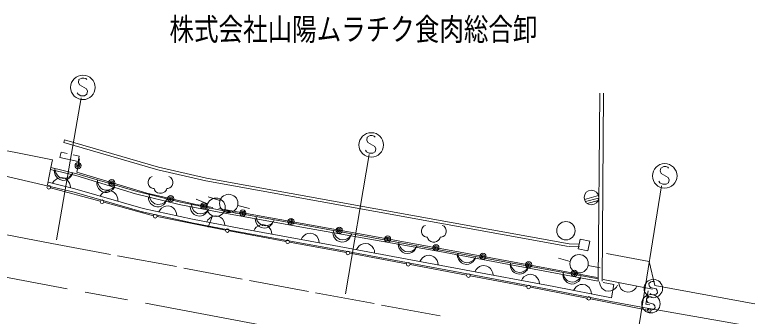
# Model space of a CAD drawing. Units: millimetres, scale not verified. Extents: x 40000 to 680000, y 20000 to 380000.
# Drawn here: x 102538 to 162270, y 297299 to 321927 of the extents above; entities that cross this region are included whole.
import ezdxf
from ezdxf.enums import TextEntityAlignment as Align

# ---------------------------------------------------------------- set-up
doc = ezdxf.new("R2010")
doc.units = ezdxf.units.MM
doc.header["$LTSCALE"] = 1000
doc.linetypes.add('CHAIN', pattern=[18.5, 12, -1.5, 3.5, -1.5])
for name, color, linetype, lineweight in [('M-BGD', 7, 'Continuous', 13), ('M-BGD-EXST', 7, 'Continuous', 13), ('M-BMK', 2, 'CHAIN', 13), ('M-STR-STRC', 7, 'Continuous', 13)]:
    doc.layers.add(name, color=color, linetype=linetype, lineweight=lineweight)
doc.layers.add('M-BMK-HTXT', color=7, linetype='Continuous')
doc.styles.add('ＭＳ ゴシック', font='')
doc.styles.get('ＭＳ ゴシック').set_extended_font_data('MS Gothic')

msp = doc.modelspace()

# ---------------------------------------------------------------- linework, layer by layer
at = {"layer": 'M-BGD'}
for p, q in [((150233, 315509), (150118, 300179)), ((150553, 315507), (150438, 300176)), ((106605, 311713), (106544, 311502)), ((114213, 309259), (106544, 311502)), ((114268, 309472), (106605, 311713)), ((100649, 311028), (102630, 310680)), ((102630, 310680), (105625, 310064)), ((106328, 310704), (106230, 310255)), ((106328, 310704), (106817, 310597)), ((105501, 309458), (105625, 310064)), ((106230, 310255), (107711, 309931)), ((107809, 310380), (107321, 310487)), ((107822, 310146), (107597, 309062)), ((107711, 309931), (107809, 310380)), ((105212, 308023), (105501, 309458)), ((105501, 309458), (107600, 308937)), ((118169, 308585), (114268, 309472)), ((105191, 307966), (101302, 308843)), ((105468, 309291), (107513, 308793)), ((105761, 309220), (105777, 309031)), ((105777, 309031), (105829, 308863)), ((105822, 309378), (105837, 309189)), ((105829, 308863), (105939, 308682)), ((105837, 309189), (105888, 309022)), ((105888, 309022), (105998, 308840)), ((105998, 308840), (106122, 308716)), ((107053, 308733), (107177, 308857)), ((107118, 308704), (107219, 308865)), ((107177, 308857), (107278, 309017)), ((107597, 309062), (113324, 307360)), ((107600, 308937), (112429, 307520)), ((118125, 308370), (114213, 309259)), ((107455, 307716), (105263, 308257)), ((105732, 308326), (105631, 308166)), ((105856, 308451), (105732, 308326)), ((106037, 308560), (105856, 308451)), ((105939, 308682), (106064, 308559)), ((106204, 308612), (106037, 308560)), ((106064, 308559), (106224, 308458)), ((106122, 308716), (106282, 308615)), ((106394, 308627), (106204, 308612)), ((106224, 308458), (106458, 308402)), ((106282, 308615), (106515, 308557)), ((106627, 308569), (106394, 308627)), ((106458, 308402), (106647, 308417)), ((106515, 308557), (106704, 308572)), ((106787, 308468), (106627, 308569)), ((106647, 308417), (106814, 308469)), ((106704, 308572), (106871, 308623)), ((106911, 308345), (106787, 308468)), ((106814, 308469), (106995, 308580)), ((106871, 308623), (107053, 308733)), ((107021, 308163), (106911, 308345)), ((106995, 308580), (107118, 308704)), ((107513, 308793), (112398, 307314)), ((109237, 308271), (109243, 308081)), ((109295, 308440), (109302, 308250)), ((109302, 308250), (109346, 308081)), ((113466, 308462), (113426, 308302)), ((113426, 308302), (113426, 308142)), ((113586, 308622), (113466, 308462)), ((113746, 308702), (113586, 308622)), ((115266, 308622), (115106, 308702)), ((115386, 308462), (115266, 308622)), ((115426, 308302), (115386, 308462)), ((115426, 308142), (115426, 308302)), ((131946, 305851), (118125, 308370)), ((131986, 306068), (118169, 308585)), ((107384, 307425), (105191, 307966)), ((109515, 306697), (105461, 307801)), ((107072, 307996), (107021, 308163)), ((107087, 307807), (107072, 307996)), ((113025, 306114), (107455, 307716)), ((109243, 308081), (109285, 307912)), ((109285, 307912), (109385, 307725)), ((109346, 308081), (109447, 307895)), ((109385, 307725), (109503, 307595)), ((109447, 307895), (109566, 307766)), ((109566, 307766), (109722, 307658)), ((109722, 307658), (109952, 307590)), ((110142, 307597), (110311, 307641)), ((110311, 307641), (110497, 307743)), ((110434, 307564), (110564, 307681)), ((110497, 307743), (110626, 307862)), ((110564, 307681), (110673, 307836)), ((110626, 307862), (110734, 308018)), ((113426, 308142), (113466, 307982)), ((113466, 307982), (113546, 307862)), ((113546, 307862), (113666, 307782)), ((113666, 307782), (113826, 307742)), ((113826, 307742), (113906, 307742)), ((113906, 307742), (113946, 307622)), ((113946, 307622), (114026, 307502)), ((114866, 307542), (114906, 307622)), ((114906, 307622), (114946, 307742)), ((114946, 307742), (115026, 307742)), ((115026, 307742), (115186, 307782)), ((115186, 307782), (115306, 307862)), ((115306, 307862), (115386, 307982)), ((115386, 307982), (115426, 308142)), ((112942, 305826), (107384, 307425)), ((109503, 307595), (109658, 307486)), ((109627, 307279), (109520, 307122)), ((109755, 307398), (109627, 307279)), ((109658, 307486), (109888, 307416)), ((109941, 307501), (109755, 307398)), ((109888, 307416), (110077, 307421)), ((110110, 307546), (109941, 307501)), ((109952, 307590), (110142, 307597)), ((110077, 307421), (110247, 307464)), ((110299, 307554), (110110, 307546)), ((110247, 307464), (110434, 307564)), ((110530, 307487), (110299, 307554)), ((110686, 307380), (110530, 307487)), ((110806, 307252), (110686, 307380)), ((110908, 307066), (110806, 307252)), ((110953, 306897), (110908, 307066)), ((112398, 307314), (115945, 306443)), ((112429, 307520), (116064, 306621)), ((113324, 307360), (117191, 306458)), ((113443, 307057), (113458, 306868)), ((113518, 307251), (113533, 307062)), ((113533, 307062), (113585, 306894)), ((114026, 307502), (114186, 307382)), ((114186, 307382), (114346, 307342)), ((114346, 307342), (114506, 307342)), ((114506, 307342), (114626, 307382)), ((114626, 307382), (114786, 307462)), ((114786, 307462), (114866, 307542)), ((119278, 306747), (118327, 307057)), ((148981, 306844), (150140, 307155)), ((113858, 305515), (109804, 306618)), ((110961, 306708), (110953, 306897)), ((113458, 306868), (113510, 306701)), ((113510, 306701), (113620, 306520)), ((113585, 306894), (113694, 306713)), ((113620, 306520), (113744, 306396)), ((113694, 306713), (113818, 306589)), ((113818, 306589), (113979, 306488)), ((113979, 306488), (114211, 306430)), ((114211, 306430), (114401, 306445)), ((114401, 306445), (114568, 306497)), ((114568, 306497), (114749, 306606)), ((114675, 306415), (114799, 306539)), ((114749, 306606), (114873, 306730)), ((114799, 306539), (114900, 306699)), ((114873, 306730), (114974, 306890)), ((115945, 306443), (119208, 305814)), ((116064, 306621), (119315, 305979)), ((116954, 306445), (116978, 306257)), ((117191, 306458), (118689, 306173)), ((118265, 306491), (117341, 306875)), ((149077, 306671), (150143, 306957)), ((149220, 306511), (150100, 306747)), ((117040, 305228), (113025, 306114)), ((113744, 306396), (113905, 306295)), ((113905, 306295), (114138, 306238)), ((114138, 306238), (114327, 306253)), ((114398, 305995), (114300, 305833)), ((114327, 306253), (114494, 306305)), ((114518, 306123), (114398, 305995)), ((114494, 306305), (114675, 306415)), ((114697, 306237), (114518, 306123)), ((114863, 306292), (114697, 306237)), ((115051, 306312), (114863, 306292)), ((115286, 306260), (115051, 306312)), ((115448, 306163), (115286, 306260)), ((115575, 306043), (115448, 306163)), ((115690, 305864), (115575, 306043)), ((115745, 305698), (115690, 305864)), ((116840, 306270), (116865, 306082)), ((116865, 306082), (116925, 305918)), ((116925, 305918), (117044, 305742)), ((116978, 306257), (117037, 306092)), ((117037, 306092), (117155, 305916)), ((117155, 305916), (117285, 305799)), ((118038, 305742), (118214, 305860)), ((118214, 305860), (118332, 305990)), ((118220, 305821), (118313, 305986)), ((118332, 305990), (118425, 306155)), ((119179, 306095), (123101, 305396)), ((119315, 305979), (126616, 304662)), ((119674, 305981), (120629, 305685)), ((120721, 306343), (121695, 306115)), ((147700, 302998), (131946, 305851)), ((147739, 303214), (131986, 306068)), ((116979, 304934), (112961, 305821)), ((119731, 304334), (114150, 305446)), ((115765, 305509), (115745, 305698)), ((117044, 305742), (117174, 305625)), ((117174, 305625), (117339, 305532)), ((117285, 305799), (117450, 305705)), ((117339, 305532), (117575, 305487)), ((117450, 305705), (117685, 305659)), ((117575, 305487), (117763, 305512)), ((117685, 305659), (117874, 305683)), ((117763, 305512), (117927, 305572)), ((117874, 305683), (118038, 305742)), ((117927, 305572), (118103, 305691)), ((118103, 305691), (118220, 305821)), ((118411, 305300), (118295, 305170)), ((118678, 305506), (118307, 304578)), ((118587, 305419), (118411, 305300)), ((118751, 305479), (118587, 305419)), ((118939, 305504), (118751, 305479)), ((119175, 305459), (118939, 305504)), ((119341, 305366), (119175, 305459)), ((119208, 305814), (126542, 304470)), ((119471, 305249), (119341, 305366)), ((119590, 305074), (119471, 305249)), ((122137, 305277), (122164, 305089)), ((122228, 305454), (122255, 305266)), ((122255, 305266), (122317, 305102)), ((123101, 305396), (130969, 303979)), ((120780, 304204), (116979, 304934)), ((120837, 304498), (117040, 305228)), ((118295, 305170), (118202, 305004)), ((119650, 304910), (119590, 305074)), ((119675, 304721), (119650, 304910)), ((122164, 305089), (122225, 304926)), ((122225, 304926), (122346, 304751)), ((122412, 304700), (122238, 304579)), ((122317, 305102), (122438, 304928)), ((122346, 304751), (122477, 304635)), ((122576, 304762), (122412, 304700)), ((122438, 304928), (122569, 304813)), ((122477, 304635), (122643, 304544)), ((122569, 304813), (122736, 304722)), ((122764, 304788), (122576, 304762)), ((122736, 304722), (122972, 304679)), ((123000, 304745), (122764, 304788)), ((122972, 304679), (123160, 304707)), ((123166, 304654), (123000, 304745)), ((123160, 304707), (123324, 304768)), ((123298, 304539), (123166, 304654)), ((123231, 304589), (123405, 304709)), ((123324, 304768), (123498, 304889)), ((123405, 304709), (123521, 304841)), ((123498, 304889), (123613, 305021)), ((123521, 304841), (123613, 305007)), ((123613, 305021), (123704, 305188)), ((126616, 304662), (137266, 302716)), ((135876, 304649), (135756, 304489)), ((136036, 304729), (135876, 304649)), ((137556, 304649), (137396, 304729)), ((137676, 304489), (137556, 304649)), ((124646, 303417), (120026, 304278)), ((128512, 302799), (120780, 304204)), ((128566, 303094), (120837, 304498)), ((122122, 304448), (122031, 304281)), ((122238, 304579), (122122, 304448)), ((122643, 304544), (122879, 304501)), ((122879, 304501), (123067, 304527)), ((123067, 304527), (123231, 304589)), ((123418, 304364), (123298, 304539)), ((123480, 304201), (123418, 304364)), ((123507, 304013), (123480, 304201)), ((126440, 304059), (126277, 303998)), ((126628, 304086), (126440, 304059)), ((126542, 304470), (137214, 302588)), ((126864, 304043), (126628, 304086)), ((127031, 303952), (126864, 304043)), ((128471, 304130), (128499, 303942)), ((128541, 304311), (128568, 304123)), ((128568, 304123), (128629, 303959)), ((129925, 303875), (130017, 304041)), ((135756, 304489), (135716, 304329)), ((135716, 304329), (135716, 304169)), ((135716, 304169), (135756, 304009)), ((137716, 304329), (137676, 304489)), ((137676, 304009), (137716, 304169)), ((137716, 304169), (137716, 304329)), ((125987, 303745), (125896, 303579)), ((126102, 303877), (125987, 303745)), ((126277, 303998), (126102, 303877)), ((127162, 303837), (127031, 303952)), ((127283, 303662), (127162, 303837)), ((127345, 303499), (127283, 303662)), ((127372, 303311), (127345, 303499)), ((128499, 303942), (128562, 303779)), ((128562, 303779), (128683, 303605)), ((128629, 303959), (128750, 303785)), ((128683, 303605), (128815, 303490)), ((128750, 303785), (128881, 303669)), ((128815, 303490), (128982, 303400)), ((128881, 303669), (129048, 303578)), ((129048, 303578), (129284, 303535)), ((129284, 303535), (129471, 303561)), ((129406, 303386), (129570, 303449)), ((129471, 303561), (129635, 303623)), ((129570, 303449), (129743, 303570)), ((129635, 303623), (129810, 303743)), ((129743, 303570), (129858, 303702)), ((129810, 303743), (129925, 303875)), ((129858, 303702), (129948, 303869)), ((130969, 303979), (138847, 302538)), ((135756, 304009), (135836, 303889)), ((135836, 303889), (135956, 303809)), ((135956, 303809), (136116, 303769)), ((136116, 303769), (136196, 303769)), ((136196, 303769), (136236, 303649)), ((136236, 303649), (136316, 303529)), ((136316, 303529), (136476, 303409)), ((136916, 303409), (137076, 303489)), ((137076, 303489), (137156, 303569)), ((137156, 303569), (137196, 303649)), ((137196, 303649), (137236, 303769)), ((137236, 303769), (137316, 303769)), ((137316, 303769), (137476, 303809)), ((137476, 303809), (137596, 303889)), ((137596, 303889), (137676, 304009)), ((148635, 303594), (148485, 302808)), ((149428, 303442), (148635, 303594)), ((149277, 302656), (149428, 303442)), ((129560, 302501), (124941, 303362)), ((138905, 301165), (128566, 303094)), ((128982, 303400), (129219, 303358)), ((129219, 303358), (129406, 303386)), ((130505, 302915), (130413, 302749)), ((130621, 303046), (130505, 302915)), ((130796, 303166), (130621, 303046)), ((130960, 303227), (130796, 303166)), ((131148, 303253), (130960, 303227)), ((131384, 303209), (131148, 303253)), ((131550, 303117), (131384, 303209)), ((131681, 303001), (131550, 303117)), ((131801, 302826), (131681, 303001)), ((133807, 303189), (133835, 303001)), ((133835, 303001), (133898, 302838)), ((133866, 303338), (133893, 303150)), ((133893, 303150), (133954, 302986)), ((133954, 302986), (134075, 302812)), ((135135, 302770), (135250, 302902)), ((135194, 302761), (135284, 302928)), ((135250, 302902), (135341, 303068)), ((136476, 303409), (136636, 303369)), ((136636, 303369), (136796, 303369)), ((136796, 303369), (136916, 303409)), ((148578, 302968), (147733, 302994)), ((148585, 303188), (147739, 303214)), ((138850, 300870), (128512, 302799)), ((134475, 301585), (129855, 302446)), ((131862, 302662), (131801, 302826)), ((131888, 302474), (131862, 302662)), ((133898, 302838), (134019, 302664)), ((134019, 302664), (134151, 302549)), ((134075, 302812), (134206, 302696)), ((134151, 302549), (134318, 302459)), ((134206, 302696), (134372, 302605)), ((134318, 302459), (134555, 302417)), ((134372, 302605), (134608, 302562)), ((134555, 302417), (134742, 302445)), ((134608, 302562), (134796, 302588)), ((134742, 302445), (134906, 302508)), ((134796, 302588), (134960, 302650)), ((134906, 302508), (135079, 302629)), ((134960, 302650), (135135, 302770)), ((135079, 302629), (135194, 302761)), ((136130, 302263), (135966, 302202)), ((136318, 302288), (136130, 302263)), ((136553, 302244), (136318, 302288)), ((136719, 302152), (136553, 302244)), ((137214, 302588), (150118, 300179)), ((137266, 302716), (150127, 300350)), ((138627, 302324), (138653, 302136)), ((138672, 302458), (138698, 302270)), ((138698, 302270), (138760, 302106)), ((138847, 302538), (150030, 300478)), ((148485, 302808), (149277, 302656)), ((150796, 302420), (154254, 301783)), ((135675, 301951), (135583, 301785)), ((135791, 302082), (135675, 301951)), ((135966, 302202), (135791, 302082)), ((136850, 302036), (136719, 302152)), ((136970, 301862), (136850, 302036)), ((137031, 301698), (136970, 301862)), ((137057, 301510), (137031, 301698)), ((138653, 302136), (138714, 301972)), ((138714, 301972), (138834, 301797)), ((138760, 302106), (138880, 301931)), ((138834, 301797), (138965, 301681)), ((138880, 301931), (139011, 301816)), ((138965, 301681), (139131, 301589)), ((139011, 301816), (139177, 301724)), ((139177, 301724), (139413, 301681)), ((139413, 301681), (139601, 301707)), ((139601, 301707), (139765, 301768)), ((139719, 301632), (139894, 301752)), ((139765, 301768), (139940, 301889)), ((139894, 301752), (140010, 301883)), ((139940, 301889), (140055, 302020)), ((140010, 301883), (140102, 302049)), ((140055, 302020), (140147, 302186)), ((142959, 301669), (142985, 301481)), ((147830, 301787), (146865, 302046)), ((154254, 301783), (154735, 299824)), ((139381, 300657), (134770, 301530)), ((146481, 299736), (138905, 301165)), ((139131, 301589), (139367, 301545)), ((139367, 301545), (139555, 301571)), ((139555, 301571), (139719, 301632)), ((140154, 301112), (140062, 300947)), ((140270, 301243), (140154, 301112)), ((140446, 301363), (140270, 301243)), ((140610, 301423), (140446, 301363)), ((140798, 301449), (140610, 301423)), ((141033, 301405), (140798, 301449)), ((141199, 301312), (141033, 301405)), ((141330, 301196), (141199, 301312)), ((141450, 301021), (141330, 301196)), ((142929, 301521), (142955, 301333)), ((142955, 301333), (143016, 301169)), ((142985, 301481), (143047, 301317)), ((143016, 301169), (143136, 300994)), ((143047, 301317), (143167, 301142)), ((143167, 301142), (143298, 301027)), ((144052, 300980), (144227, 301100)), ((144195, 300949), (144311, 301080)), ((144227, 301100), (144342, 301231)), ((144311, 301080), (144403, 301246)), ((144342, 301231), (144434, 301397)), ((149292, 301454), (150275, 301268)), ((146426, 299441), (138850, 300870)), ((144286, 299728), (139676, 300601)), ((141510, 300857), (141450, 301021)), ((141536, 300669), (141510, 300857)), ((143136, 300994), (143267, 300878)), ((143267, 300878), (143432, 300786)), ((143298, 301027), (143464, 300935)), ((143432, 300786), (143668, 300742)), ((143464, 300935), (143700, 300892)), ((143668, 300742), (143856, 300768)), ((143700, 300892), (143888, 300918)), ((143856, 300768), (144020, 300829)), ((143888, 300918), (144052, 300980)), ((144059, 300529), (143942, 300398)), ((144020, 300829), (144195, 300949)), ((144234, 300648), (144059, 300529)), ((144398, 300709), (144234, 300648)), ((144586, 300734), (144398, 300709)), ((144822, 300690), (144586, 300734)), ((144988, 300598), (144822, 300690)), ((145118, 300481), (144988, 300598)), ((145238, 300306), (145118, 300481)), ((147230, 300718), (147256, 300530)), ((147246, 300880), (147272, 300692)), ((147256, 300530), (147317, 300366)), ((147272, 300692), (147333, 300528)), ((147333, 300528), (147454, 300354)), ((148629, 300442), (148721, 300608)), ((143942, 300398), (143850, 300232)), ((145299, 300142), (145238, 300306)), ((145324, 299954), (145299, 300142)), ((147317, 300366), (147437, 300191)), ((147437, 300191), (147568, 300075)), ((147454, 300354), (147585, 300238)), ((147568, 300075), (147734, 299983)), ((147585, 300238), (147751, 300146)), ((147734, 299983), (147970, 299939)), ((147751, 300146), (147987, 300103)), ((147970, 299939), (148158, 299965)), ((147987, 300103), (148175, 300129)), ((148158, 299965), (148322, 300026)), ((148175, 300129), (148339, 300191)), ((148322, 300026), (148497, 300146)), ((148339, 300191), (148514, 300311)), ((148651, 299888), (148486, 299829)), ((148497, 300146), (148613, 300277)), ((148514, 300311), (148629, 300442)), ((148613, 300277), (148705, 300442)), ((148839, 299912), (148651, 299888)), ((149075, 299866), (148839, 299912)), ((149240, 299772), (149075, 299866)), ((150209, 300130), (150235, 299942)), ((150235, 299942), (150296, 299778)), ((150511, 300304), (154546, 299524)), ((150516, 300072), (151376, 299911)), ((151188, 298806), (151376, 299911)), ((151792, 300057), (151817, 299868)), ((151817, 299868), (151876, 299704)), ((154400, 300109), (154250, 299976)), ((154250, 299976), (154267, 299794)), ((154516, 300140), (154400, 300109)), ((154640, 300142), (154516, 300140)), ((154713, 300100), (154640, 300142)), ((149192, 298798), (144581, 299672)), ((151130, 298512), (146426, 299441)), ((151188, 298806), (146481, 299736)), ((148193, 299581), (148099, 299416)), ((148310, 299711), (148193, 299581)), ((148486, 299829), (148310, 299711)), ((149369, 299655), (149240, 299772)), ((149487, 299478), (149369, 299655)), ((149547, 299314), (149487, 299478)), ((149571, 299126), (149547, 299314)), ((150296, 299778), (150416, 299603)), ((150416, 299603), (150546, 299487)), ((150546, 299487), (150712, 299395)), ((150712, 299395), (150948, 299351)), ((150948, 299351), (151136, 299376)), ((151136, 299376), (151300, 299437)), ((151300, 299437), (151475, 299557)), ((151475, 299557), (151591, 299688)), ((151591, 299688), (151684, 299854)), ((151876, 299704), (151995, 299528)), ((151995, 299528), (152125, 299412)), ((152125, 299412), (152291, 299318)), ((152291, 299318), (152526, 299273)), ((152526, 299273), (152715, 299298)), ((152715, 299298), (152879, 299358)), ((152879, 299358), (153055, 299476)), ((153055, 299476), (153172, 299607)), ((153172, 299607), (153265, 299772)), ((153990, 298302), (154196, 299377)), ((154267, 299794), (154364, 299665)), ((154364, 299665), (154832, 299542)), ((154735, 299824), (163311, 298239)), ((154832, 299542), (154929, 299412)), ((154929, 299412), (154946, 299231)), ((154133, 297810), (149487, 298741)), ((154200, 298863), (154049, 298730)), ((154049, 298730), (154067, 298548)), ((154316, 298894), (154200, 298863)), ((154439, 298896), (154316, 298894)), ((154425, 299091), (154344, 299162)), ((154622, 299050), (154425, 299091)), ((154513, 298854), (154439, 298896)), ((154825, 299105), (154622, 299050)), ((154946, 299231), (154825, 299105)), ((151130, 298512), (153939, 298006)), ((154326, 298244), (153990, 298302)), ((154067, 298548), (154164, 298419)), ((154164, 298419), (154631, 298296)), ((154631, 298296), (154728, 298166)), ((154728, 298166), (154746, 297985)), ((154275, 297948), (153939, 298006)), ((154224, 297845), (154143, 297916)), ((154421, 297805), (154224, 297845)), ((163107, 296378), (154275, 297948)), ((154624, 297859), (154421, 297805)), ((154746, 297985), (154624, 297859))]:
    msp.add_line(p, q, dxfattribs=at)
for centre, radius in [((107709, 309604), 250), ((107709, 309604), 150), ((107709, 309604), 50), ((110460, 308211), 250), ((110460, 308211), 150), ((110460, 308211), 50), ((105316, 307840), 150), ((115257, 306909), 250), ((115257, 306909), 150), ((119991, 306514), 750), ((149561, 307000), 600), ((109660, 306658), 150), ((115257, 306909), 50), ((117940, 306316), 250), ((117940, 306316), 150), ((118957, 306202), 750), ((117940, 306316), 50), ((121140, 305746), 250), ((121140, 305746), 150), ((114003, 305475), 150), ((121140, 305746), 50), ((125068, 305042), 250), ((125068, 305042), 150), ((125068, 305042), 50), ((147476, 304292), 750), ((119878, 304305), 150), ((129002, 304334), 250), ((129002, 304334), 150), ((129002, 304334), 50), ((124793, 303389), 150), ((132939, 303619), 250), ((132939, 303619), 150), ((132939, 303619), 50), ((136878, 302899), 250), ((136878, 302899), 150), ((136878, 302899), 50), ((129708, 302474), 150), ((140711, 302195), 250), ((140711, 302195), 150), ((140711, 302195), 50), ((148555, 301593), 750), ((134623, 301558), 150), ((144438, 301508), 250), ((144438, 301508), 150), ((144438, 301508), 50), ((148166, 300821), 250), ((139528, 300629), 150), ((148166, 300821), 150), ((148166, 300821), 50), ((154606, 299574), 750), ((144434, 299700), 150), ((149340, 298770), 150), ((154405, 298328), 750), ((154280, 297781), 150)]:
    msp.add_circle(centre, radius, dxfattribs=at)
at = {"layer": 'M-BGD-EXST'}
for p, q in [((107784, 316633), (107744, 316393)), ((108024, 316753), (107784, 316633)), ((108184, 316753), (108024, 316753)), ((108344, 316713), (108184, 316753)), ((108424, 316633), (108344, 316713)), ((107744, 316393), (107824, 316193)), ((107824, 316193), (108384, 315873)), ((107704, 315433), (107624, 315553)), ((107944, 315313), (107704, 315433)), ((108424, 315433), (108224, 315313)), ((108384, 315873), (108464, 315673)), ((108464, 315673), (108424, 315433)), ((105951, 303537), (107965, 315141)), ((108224, 315313), (107944, 315313)), ((131290, 311932), (131250, 311692)), ((131530, 312052), (131290, 311932)), ((131690, 312052), (131530, 312052)), ((131850, 312012), (131690, 312052)), ((131930, 311932), (131850, 312012)), ((131250, 311692), (131330, 311492)), ((131330, 311492), (131890, 311172)), ((131210, 310732), (131130, 310852)), ((131450, 310612), (131210, 310732)), ((131730, 310612), (131450, 310612)), ((131930, 310732), (131730, 310612)), ((131890, 311172), (131970, 310972)), ((131970, 310972), (131930, 310732)), ((129507, 299135), (131429, 310511)), ((155456, 309526), (155216, 309406)), ((155616, 309526), (155456, 309526)), ((155776, 309486), (155616, 309526)), ((155856, 309406), (155776, 309486)), ((155216, 309406), (155176, 309166)), ((155176, 309166), (155256, 308966)), ((155256, 308966), (155816, 308646)), ((155136, 308206), (155056, 308326)), ((155816, 308646), (155896, 308446)), ((155896, 308446), (155856, 308206)), ((153131, 294682), (155273, 307958)), ((155376, 308086), (155136, 308206)), ((155656, 308086), (155376, 308086)), ((155856, 308206), (155656, 308086))]:
    msp.add_line(p, q, dxfattribs=at)
for centre in [(108104, 315993), (131610, 311292), (155536, 308766)]:
    msp.add_circle(centre, 1000, dxfattribs=at)
at = {"layer": 'M-BMK'}
msp.add_line((95027, 301765), (161639, 289305), dxfattribs=at)
at = {"layer": 'M-STR-STRC'}
for p, q in [((105566, 303260), (93802, 305457)), ((110346, 302359), (105566, 303260)), ((115722, 301357), (110933, 302253)), ((121098, 300343), (116318, 301244)), ((126481, 299335), (121686, 300233)), ((131854, 298336), (127073, 299232)), ((137235, 297330), (132450, 298224))]:
    msp.add_line(p, q, dxfattribs=at)

# ---------------------------------------------------------------- texts
at = {"layer": 'M-BMK-HTXT', "style": 'ＭＳ ゴシック', "width": 0.8}
msp.add_text('株式会社山陽ムラチク食肉総合卸', height=1833, dxfattribs=at).set_placement((115160, 319267), align=Align.BOTTOM_LEFT)

doc.saveas('drawing.dxf')
